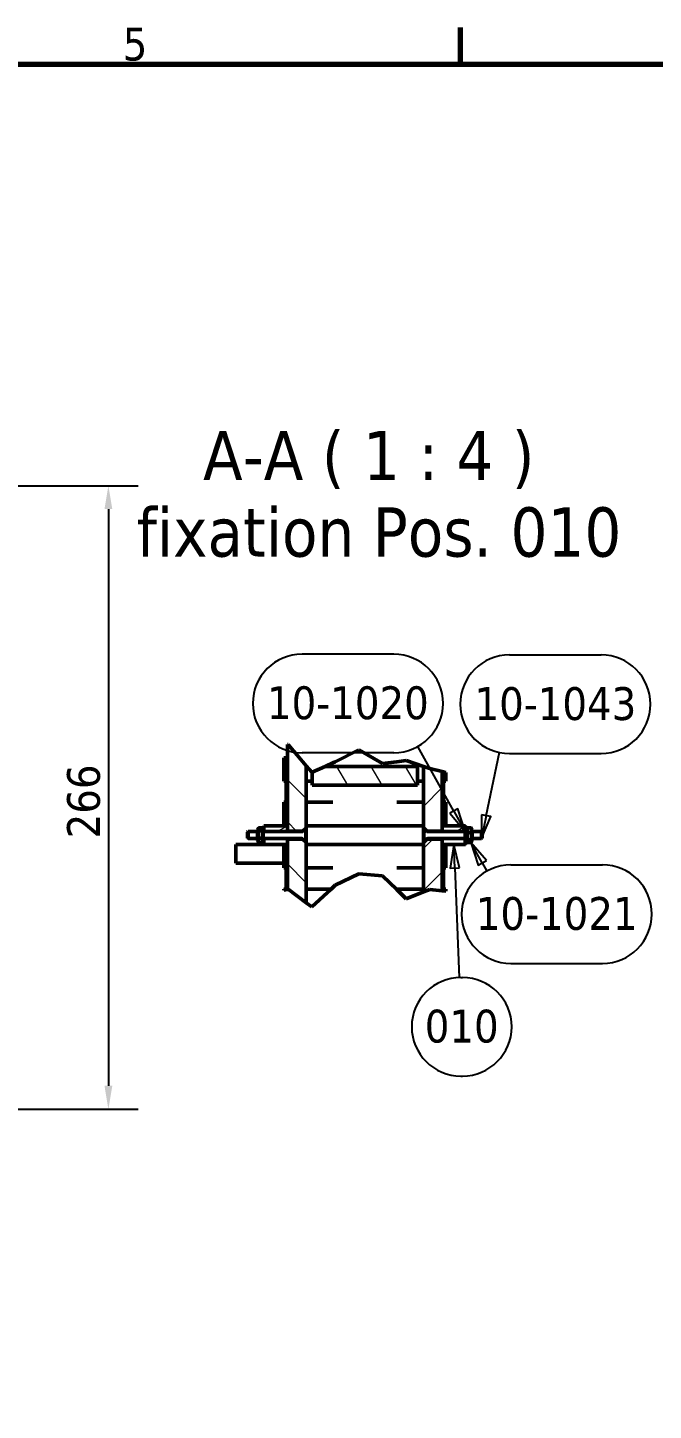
# Model space of a CAD drawing. Header units: millimetres. Extents: x -945 to 1680, y -1981 to 1188.
# Drawn here: x 375 to 642, y 574 to 1164 of the extents above; entities that cross this region are included whole.
import ezdxf

# ---------------------------------------------------------------- set-up
doc = ezdxf.new("R2010")
doc.units = ezdxf.units.MM
doc.header["$LTSCALE"] = 4
for name, color, linetype, lineweight in [('Border (ISO)', 7, 'Continuous', 70), ('Break Line (ISO)', 7, 'Continuous', 50), ('Dimension (ISO)', 7, 'Continuous', 25), ('Hatch (ISO)', 7, 'Continuous', 18), ('Symbol (ISO)', 7, 'Continuous', 25), ('Visible (ISO)', 7, 'Continuous', 50)]:
    doc.layers.add(name, color=color, linetype=linetype, lineweight=lineweight)
doc.styles.add('Label Text (ISO)', font='tahoma.ttf')
doc.styles.add('Note Text (ISO)', font='tahoma.ttf')
doc.dimstyles.new('Default (ISO)', dxfattribs={"dimscale": 4, "dimtxt": 3.5, "dimasz": 2.5, "dimexe": 3.175, "dimexo": 0, "dimgap": 0.762, "dimtad": 1, "dimrnd": 1e-08, "dimzin": 0, "dimtxsty": 'Note Text (ISO)', "dimcen": 0.09, "dimdle": 10, "dimclrd": 256, "dimclre": 256, "dimclrt": 256, "dimazin": 0, "dimtfac": 1.001486, "dimtmove": 0, "dimatfit": 3, "dimfxl": 1, "dimtolj": 1, "dimtzin": 0, "dimlwd": -1, "dimlwe": -1, "dimarcsym": 0})

# ---------------------------------------------------------------- blocks, each defined once
blk = doc.blocks.new('Borders Default Border')
at = {"layer": 'Border (ISO)'}
blk.add_line((140, 287), (140, 290.9), dxfattribs=at)
at = {"layer": 'Border (ISO)', "flags": 128}
blk.add_lwpolyline([(10, 10), (10, 287), (410, 287), (410, 10), (10, 10)], dxfattribs=at)
at = {"layer": 'Border (ISO)', "insert": (103.98, 287.33), "char_height": 3.5, "attachment_point": 7, "style": 'Note Text (ISO)'}
blk.add_mtext('5', dxfattribs=at)
blk = doc.blocks.new('*D7')
at = {"layer": 'Defpoints', "color": 0, "transparency": 16777216}
for p in [(281.01, 968.28), (336.36, 702.38), (409.81, 702.38)]:
    blk.add_point(p, dxfattribs=at)
at = {"layer": 'Dimension (ISO)', "transparency": 16777216}
for p, q in [((281.01, 968.28), (422.51, 968.28)), ((409.81, 958.28), (409.81, 712.38)), ((336.36, 702.38), (422.51, 702.38))]:
    blk.add_line(p, q, dxfattribs=at)
for points in [[(408.15, 958.28), (411.48, 958.28), (409.81, 968.28)], [(408.15, 712.38), (411.48, 712.38), (409.81, 702.38)]]:
    blk.add_solid(points, dxfattribs=at)
at = {"layer": 'Dimension (ISO)', "transparency": 16777216, "insert": (392.18, 817.9), "char_height": 14, "attachment_point": 1, "rotation": 90, "style": 'Note Text (ISO)'}
blk.add_mtext('\\A1;266', dxfattribs=at)
blk = doc.blocks.new('Balloon41')
at = {"layer": 'Symbol (ISO)'}
for p, q in [((139.3, 203.82), (138.89, 201.3)), ((139.39, 201.32), (139.3, 203.82)), ((139.89, 201.34), (139.3, 203.82)), ((138.89, 201.3), (139.89, 201.34)), ((139.39, 201.32), (139.85, 189.63)), ((140.05, 189.64), (140.21, 189.64)), ((140.05, 179.14), (140.21, 179.14))]:
    blk.add_line(p, q, dxfattribs=at)
at = {"layer": 'Symbol (ISO)', "flags": 128}
blk.add_lwpolyline([(139.89, 201.34), (139.3, 203.82), (138.89, 201.3), (139.89, 201.34)], dxfattribs=at)
at = {"layer": 'Symbol (ISO)'}
for centre, start, end in [((140.05, 184.39), 90, 270), ((140.21, 184.39), 270, 90)]:
    blk.add_arc(centre, 5.25, start, end, dxfattribs=at)
blk.add_solid([(139.89, 201.34), (139.3, 203.82), (138.89, 201.3), (139.89, 201.34)], dxfattribs=at)
at = {"layer": 'Symbol (ISO)', "insert": (140.13, 184.43), "char_height": 3.5, "attachment_point": 5, "style": 'Note Text (ISO)'}
blk.add_mtext('010', dxfattribs=at)
blk = doc.blocks.new('Balloon42')
at = {"layer": 'Symbol (ISO)'}
for p, q in [((145.22, 224.03), (155.01, 224.03)), ((142.74, 206.89), (144.15, 213.65)), ((145.22, 213.53), (155.01, 213.53)), ((142.25, 207), (142.23, 204.45)), ((142.74, 206.89), (142.23, 204.45)), ((142.23, 204.45), (143.23, 206.79)), ((143.23, 206.79), (142.25, 207))]:
    blk.add_line(p, q, dxfattribs=at)
at = {"layer": 'Symbol (ISO)', "flags": 128}
blk.add_lwpolyline([(142.25, 207), (142.23, 204.45), (143.23, 206.79), (142.25, 207)], dxfattribs=at)
at = {"layer": 'Symbol (ISO)'}
for centre, start, end in [((145.22, 218.78), 90, 270), ((155.01, 218.78), 270, 90)]:
    blk.add_arc(centre, 5.25, start, end, dxfattribs=at)
blk.add_solid([(142.25, 207), (142.23, 204.45), (143.23, 206.79), (142.25, 207)], dxfattribs=at)
at = {"layer": 'Symbol (ISO)', "insert": (150.12, 218.81), "char_height": 3.5, "attachment_point": 5, "style": 'Note Text (ISO)'}
blk.add_mtext('10-1043', dxfattribs=at)
blk = doc.blocks.new('Balloon43')
at = {"layer": 'Symbol (ISO)'}
for p, q in [((142.32, 201.85), (141.11, 204.04)), ((142.76, 202.1), (141.11, 204.04)), ((141.11, 204.04), (141.89, 201.61)), ((141.89, 201.61), (142.76, 202.1)), ((142.32, 201.85), (142.81, 200.98)), ((145.37, 201.65), (155.15, 201.65)), ((145.37, 191.15), (155.15, 191.15))]:
    blk.add_line(p, q, dxfattribs=at)
at = {"layer": 'Symbol (ISO)', "flags": 128}
blk.add_lwpolyline([(142.76, 202.1), (141.11, 204.04), (141.89, 201.61), (142.76, 202.1)], dxfattribs=at)
at = {"layer": 'Symbol (ISO)'}
for centre, start, end in [((145.37, 196.4), 90, 270), ((155.15, 196.4), 270, 90)]:
    blk.add_arc(centre, 5.25, start, end, dxfattribs=at)
blk.add_solid([(142.76, 202.1), (141.11, 204.04), (141.89, 201.61), (142.76, 202.1)], dxfattribs=at)
at = {"layer": 'Symbol (ISO)', "insert": (150.26, 196.44), "char_height": 3.5, "attachment_point": 5, "style": 'Note Text (ISO)'}
blk.add_mtext('10-1021', dxfattribs=at)
blk = doc.blocks.new('Balloon44')
at = {"layer": 'Symbol (ISO)'}
for p, q in [((132.89, 224.11), (123.1, 224.11)), ((139.29, 207.39), (135.44, 214.28)), ((132.89, 213.61), (123.1, 213.61)), ((139.73, 207.64), (138.85, 207.15)), ((138.85, 207.15), (140.51, 205.21)), ((139.29, 207.39), (140.51, 205.21)), ((140.51, 205.21), (139.73, 207.64))]:
    blk.add_line(p, q, dxfattribs=at)
at = {"layer": 'Symbol (ISO)', "flags": 128}
blk.add_lwpolyline([(138.85, 207.15), (140.51, 205.21), (139.73, 207.64), (138.85, 207.15)], dxfattribs=at)
at = {"layer": 'Symbol (ISO)'}
for centre, start, end in [((123.1, 218.86), 90, 270), ((132.89, 218.86), 270, 90)]:
    blk.add_arc(centre, 5.25, start, end, dxfattribs=at)
blk.add_solid([(138.85, 207.15), (140.51, 205.21), (139.73, 207.64), (138.85, 207.15)], dxfattribs=at)
at = {"layer": 'Symbol (ISO)', "insert": (127.99, 218.9), "char_height": 3.5, "attachment_point": 5, "style": 'Note Text (ISO)'}
blk.add_mtext('10-1020', dxfattribs=at)

msp = doc.modelspace()

# ---------------------------------------------------------------- hatches: boundary and pattern name
at = {"layer": 'Hatch (ISO)'}
h = msp.add_hatch(dxfattribs=at)
h.set_pattern_fill('ANSI31', color=256, scale=101.6, angle=90.00021, style=0)
h.set_pattern_definition([(135.0002, (0, 0), (-8.98022, -8.98029), [])])
h.paths.add_polyline_path([(486.438, 796.195), (494.181, 790.397), (494.181, 816.283), (493.981, 816.283), (492.726, 817.539), (486.181, 817.539), (486.181, 815.283), (486.181, 796.139)])
h.paths.add_polyline_path([(486.181, 857.917), (486.181, 823.283), (486.181, 821.028), (492.726, 821.028), (493.981, 822.283), (494.181, 822.283), (494.181, 848.832), (486.438, 857.987)])
h = msp.add_hatch(dxfattribs=at)
h.set_pattern_fill('ANSI31', color=256, scale=101.6, angle=75.000175, style=0)
h.set_pattern_definition([(120.0002, (0, 0), (-10.9985, -6.35003), [])])
h.paths.add_polyline_path([(496.681, 846.138), (496.681, 840.589), (541.681, 840.589), (541.681, 848.589), (502.266, 848.589)])
h = msp.add_hatch(dxfattribs=at)
h.set_pattern_fill('ANSI31', color=256, scale=101.6, style=0)
h.set_pattern_definition([(45, (0, 0), (-8.98026, 8.98026), [])])
h.paths.add_polyline_path([(546.924, 796.165), (552.181, 795.537), (552.181, 815.283), (552.181, 817.539), (545.636, 817.539), (544.381, 816.283), (544.181, 816.283), (544.181, 795.082)])
h.paths.add_polyline_path([(552.181, 821.028), (552.181, 823.283), (552.181, 846.347), (546.924, 847.636), (544.181, 848.566), (544.181, 822.283), (544.381, 822.283), (545.636, 821.028)])
h = msp.add_hatch(dxfattribs=at)
h.set_pattern_fill('ANSI31', color=256, scale=101.6, angle=-14.999978, style=0)
h.set_pattern_definition([(30, (0, 0), (-6.35, 10.99852), [])])
h.paths.add_polyline_path([(562.031, 820.783), (562.031, 822.783), (562.181, 822.783), (562.181, 823.283), (552.181, 823.283), (552.181, 821.028), (552.181, 820.783)])
h.paths.add_polyline_path([(486.181, 820.783), (486.181, 821.028), (486.181, 823.283), (476.181, 823.283), (476.181, 820.783)])
h.paths.add_polyline_path([(476.181, 817.783), (476.181, 815.283), (486.181, 815.283), (486.181, 817.539), (486.181, 817.783)])

# ---------------------------------------------------------------- linework, layer by layer
at = {"layer": 'Break Line (ISO)'}
for p, q in [((486.438, 857.987), (486.181, 857.917)), ((494.181, 848.832), (486.438, 857.987)), ((506.6, 850.492), (516.681, 855.614)), ((516.681, 855.614), (526.762, 849.757)), ((505.573, 850.041), (502.266, 848.589)), ((505.573, 850.041), (506.6, 850.492)), ((526.762, 849.757), (532.789, 850.533)), ((536.843, 851.055), (532.789, 850.533)), ((544.181, 848.566), (536.843, 851.055)), ((496.519, 846.067), (494.181, 848.832)), ((496.681, 846.138), (496.519, 846.067)), ((502.266, 848.589), (496.681, 846.138)), ((546.924, 847.636), (544.181, 848.566)), ((552.181, 846.347), (546.924, 847.636)), ((553.681, 845.979), (552.181, 846.347)), ((516.681, 802.726), (506.6, 797.905)), ((526.762, 801.888), (516.681, 802.726)), ((532.789, 796.087), (526.762, 801.888)), ((484.681, 795.813), (486.181, 796.139)), ((486.181, 796.139), (486.438, 796.195)), ((486.438, 796.195), (494.181, 790.397)), ((496.519, 788.646), (504.835, 796.283)), ((506.6, 797.905), (504.835, 796.283)), ((532.789, 796.087), (536.843, 792.184)), ((544.181, 795.082), (546.924, 796.165)), ((546.924, 796.165), (552.181, 795.537)), ((494.181, 790.397), (496.519, 788.646)), ((536.843, 792.184), (544.181, 795.082)), ((552.181, 795.537), (553.681, 795.358))]:
    msp.add_line(p, q, dxfattribs=at)
at = {"layer": 'Visible (ISO)'}
for p, q in [((486.181, 857.917), (486.181, 821.028)), ((484.681, 852.283), (484.681, 842.283)), ((486.181, 852.283), (484.681, 852.283)), ((494.181, 822.283), (494.181, 848.832)), ((496.681, 846.138), (496.681, 840.589)), ((541.681, 848.589), (502.266, 848.589)), ((541.681, 840.589), (541.681, 848.589)), ((544.181, 848.566), (544.181, 822.283)), ((552.181, 821.028), (552.181, 846.347)), ((553.681, 842.283), (553.681, 845.979)), ((484.681, 842.283), (486.181, 842.283)), ((485.681, 842.283), (485.681, 833.283)), ((494.181, 842.283), (496.681, 842.283)), ((496.681, 840.589), (541.681, 840.589)), ((541.681, 842.283), (544.181, 842.283)), ((552.181, 842.283), (553.681, 842.283)), ((552.681, 842.283), (552.681, 833.283)), ((486.181, 833.283), (484.681, 833.283)), ((484.681, 823.283), (484.681, 833.283)), ((505.573, 833.283), (494.181, 833.283)), ((544.181, 833.283), (532.789, 833.283)), ((553.681, 833.283), (552.181, 833.283)), ((553.681, 823.283), (553.681, 833.283)), ((469.181, 820.533), (469.431, 820.783)), ((469.181, 818.033), (469.181, 820.533)), ((469.431, 820.783), (469.431, 817.783)), ((473.431, 820.783), (469.431, 820.783)), ((473.431, 821.583), (473.851, 822.31)), ((473.431, 821.583), (473.431, 816.983)), ((475.326, 822.445), (473.936, 822.445)), ((475.326, 821.119), (473.936, 821.119)), ((475.831, 821.583), (475.412, 822.31)), ((475.831, 816.983), (475.831, 821.583)), ((492.44, 820.783), (475.831, 820.783)), ((486.181, 823.283), (476.181, 823.283)), ((476.181, 823.283), (476.181, 820.783)), ((486.181, 820.783), (486.181, 823.283)), ((486.181, 821.028), (492.726, 821.028)), ((492.51, 820.813), (493.981, 822.283)), ((493.981, 822.283), (493.981, 816.283)), ((494.181, 822.283), (493.981, 822.283)), ((494.181, 823.283), (505.573, 823.283)), ((494.181, 822.283), (494.181, 816.283)), ((532.789, 823.283), (505.573, 823.283)), ((505.573, 823.283), (532.789, 823.283)), ((532.789, 823.283), (544.181, 823.283)), ((544.181, 816.283), (544.181, 822.283)), ((544.181, 822.283), (544.381, 822.283)), ((544.381, 816.283), (544.381, 822.283)), ((545.852, 820.813), (544.381, 822.283)), ((545.636, 821.028), (552.181, 821.028)), ((545.922, 820.783), (562.031, 820.783)), ((562.181, 823.283), (552.181, 823.283)), ((552.181, 823.283), (552.181, 820.783)), ((562.031, 817.783), (562.031, 822.783)), ((562.531, 822.783), (562.031, 822.783)), ((562.181, 822.783), (562.181, 823.283)), ((562.531, 815.783), (562.531, 822.783)), ((562.531, 821.583), (562.905, 822.232)), ((562.905, 822.232), (562.951, 822.31)), ((563.036, 822.445), (564.426, 822.445)), ((563.036, 822.421), (564.426, 822.421)), ((563.036, 820.428), (564.426, 820.428)), ((564.557, 822.232), (564.512, 822.31)), ((564.931, 821.583), (564.557, 822.232)), ((564.931, 816.983), (564.931, 821.583)), ((564.931, 820.783), (568.931, 820.783)), ((568.931, 817.783), (568.931, 820.783)), ((569.181, 820.533), (568.931, 820.783)), ((569.181, 820.533), (569.181, 818.033)), ((464.181, 815.283), (476.181, 815.283)), ((464.181, 807.283), (464.181, 815.283)), ((469.181, 818.033), (469.431, 817.783)), ((473.431, 817.783), (469.431, 817.783)), ((473.431, 816.983), (473.851, 816.257)), ((475.326, 817.957), (473.936, 817.957)), ((475.326, 816.122), (473.936, 816.122)), ((475.831, 816.983), (475.412, 816.257)), ((492.44, 817.783), (475.831, 817.783)), ((476.181, 817.783), (476.181, 815.283)), ((476.181, 815.283), (486.181, 815.283)), ((484.681, 805.283), (484.681, 815.283)), ((486.181, 815.283), (486.181, 817.783)), ((486.181, 817.539), (486.181, 796.139)), ((492.726, 817.539), (486.181, 817.539)), ((492.51, 817.754), (493.981, 816.283)), ((494.181, 816.283), (493.981, 816.283)), ((494.181, 790.397), (494.181, 816.283)), ((505.573, 815.283), (494.181, 815.283)), ((505.573, 815.283), (532.789, 815.283)), ((532.789, 815.283), (505.573, 815.283)), ((544.181, 815.283), (532.789, 815.283)), ((544.181, 816.283), (544.181, 795.082)), ((544.181, 816.283), (544.381, 816.283)), ((545.852, 817.754), (544.381, 816.283)), ((552.181, 817.539), (545.636, 817.539)), ((545.922, 817.783), (562.031, 817.783)), ((552.181, 817.783), (552.181, 815.283)), ((552.181, 795.537), (552.181, 817.539)), ((552.181, 815.283), (562.181, 815.283)), ((553.681, 805.283), (553.681, 815.283)), ((562.031, 815.783), (562.031, 817.783)), ((562.531, 815.783), (562.031, 815.783)), ((562.181, 815.283), (562.181, 815.783)), ((562.531, 816.983), (562.905, 816.335)), ((562.905, 816.335), (562.951, 816.257)), ((563.036, 817.291), (564.426, 817.291)), ((563.036, 816.146), (564.426, 816.146)), ((563.036, 816.122), (564.426, 816.122)), ((564.557, 816.335), (564.512, 816.257)), ((564.931, 816.983), (564.557, 816.335)), ((564.931, 817.783), (568.931, 817.783)), ((569.181, 818.033), (568.931, 817.783)), ((464.181, 807.283), (484.681, 807.283)), ((484.681, 805.283), (486.181, 805.283)), ((485.681, 805.283), (485.681, 796.283)), ((494.181, 805.283), (505.573, 805.283)), ((532.789, 805.283), (544.181, 805.283)), ((552.181, 805.283), (553.681, 805.283)), ((552.681, 805.283), (552.681, 796.283)), ((484.681, 795.813), (484.681, 796.283)), ((486.181, 796.283), (484.681, 796.283)), ((504.835, 796.283), (494.181, 796.283)), ((544.181, 796.283), (532.789, 796.283)), ((553.681, 796.283), (552.181, 796.283)), ((553.681, 795.358), (553.681, 796.283))]:
    msp.add_line(p, q, dxfattribs=at)
for centre, start, end in [((492.44, 820.883), 270, 315), ((545.922, 820.883), 225, 270), ((492.44, 817.683), 45, 90), ((545.922, 817.683), 90, 135)]:
    msp.add_arc(centre, 0.1, start, end, dxfattribs=at)
for points, weights in [([(473.936, 822.445), (473.478, 821.782), (473.936, 821.119)], [1, 1.15470053838, 1]), ([(473.936, 821.119), (473.478, 819.538), (473.936, 817.957)], [1, 1.15470053838, 1]), ([(475.326, 821.119), (475.784, 821.782), (475.326, 822.445)], [1, 1.15470053838, 1]), ([(475.326, 817.957), (475.784, 819.538), (475.326, 821.119)], [1, 1.15470053838, 1]), ([(563.036, 822.421), (562.578, 821.425), (563.036, 820.428)], [1, 1.15470053838, 1]), ([(563.036, 820.428), (562.578, 818.86), (563.036, 817.291)], [1, 1.15470053838, 1]), ([(562.905, 822.232), (562.958, 822.323), (563.036, 822.421)], [1.03984873275, 1.02349162143, 1]), ([(562.951, 822.31), (562.989, 822.376), (563.036, 822.445)], [1.02575982096, 1.01417958724, 1]), ([(563.036, 822.445), (563.02, 822.413), (563.005, 822.381)], [1, 1.00477358779, 1.0092525788]), ([(564.426, 822.445), (564.473, 822.376), (564.512, 822.31)], [1, 1.01417958719, 1.02575982089]), ([(564.457, 822.381), (564.442, 822.413), (564.426, 822.445)], [1.00925257845, 1.00477358761, 1]), ([(564.426, 822.421), (564.504, 822.323), (564.557, 822.232)], [1, 1.02349162138, 1.03984873269]), ([(564.426, 820.428), (564.884, 821.425), (564.426, 822.421)], [1, 1.15470053838, 1]), ([(564.426, 817.291), (564.884, 818.86), (564.426, 820.428)], [1, 1.15470053838, 1]), ([(473.936, 817.957), (473.478, 817.039), (473.936, 816.122)], [1, 1.15470053838, 1]), ([(473.936, 816.122), (473.889, 816.191), (473.851, 816.257)], [1, 1.01417958747, 1.02575982134]), ([(475.326, 816.122), (475.784, 817.039), (475.326, 817.957)], [1, 1.15470053838, 1]), ([(475.412, 816.257), (475.373, 816.191), (475.326, 816.122)], [1.02575982067, 1.01417958706, 1]), ([(563.036, 817.291), (562.578, 816.718), (563.036, 816.146)], [1, 1.15470053838, 1]), ([(562.927, 816.299), (562.973, 816.213), (563.036, 816.122)], [1.03310665521, 1.0188502226, 1]), ([(564.426, 816.146), (564.884, 816.718), (564.426, 817.291)], [1, 1.15470053838, 1]), ([(564.426, 816.122), (564.489, 816.213), (564.535, 816.299)], [1, 1.01885022173, 1.0331066539])]:
    msp.add_rational_spline(points, weights, degree=2, dxfattribs=at)

# ---------------------------------------------------------------- block references
at = {"xscale": 4, "yscale": 4, "zscale": 4}
msp.add_blockref('Borders Default Border', (0, 0), dxfattribs=at)
at = {"layer": 'Symbol (ISO)', "xscale": 4, "yscale": 4, "zscale": 4}
for name in ['Balloon44', 'Balloon42', 'Balloon41', 'Balloon43']:
    msp.add_blockref(name, (0, 0), dxfattribs=at)

# ---------------------------------------------------------------- texts
at = {"layer": 'Symbol (ISO)', "char_height": 21, "attachment_point": 7, "style": 'Label Text (ISO)'}
for s, insert in [('A-A ( 1 : 4 )', (450.157, 966.86)), ('fixation Pos. 010', (421.815, 937.645))]:
    msp.add_mtext(s, dxfattribs=dict(at, insert=insert))

# ---------------------------------------------------------------- dimensions: what is measured, and where the dimension line sits
at = {"layer": 'Dimension (ISO)'}
dim = msp.add_linear_dim(base=(409.813, 702.383), p1=(281.007, 968.283), p2=(336.365, 702.383), angle=90, dimstyle='Default (ISO)', override={"dimgap": 0.762, "dimdec": 0, "dimtol": 0, "dimlim": 0, "dimtp": 0, "dimtm": 0, "dimtdec": 2, "dimtofl": 0, "dimatfit": 1}, dxfattribs=at)
dim.commit()
dim.dimension.update_dxf_attribs({"geometry": '*D7', "text_midpoint": (409.813, 832.842), "dimtype": 160})

doc.saveas('drawing.dxf')
